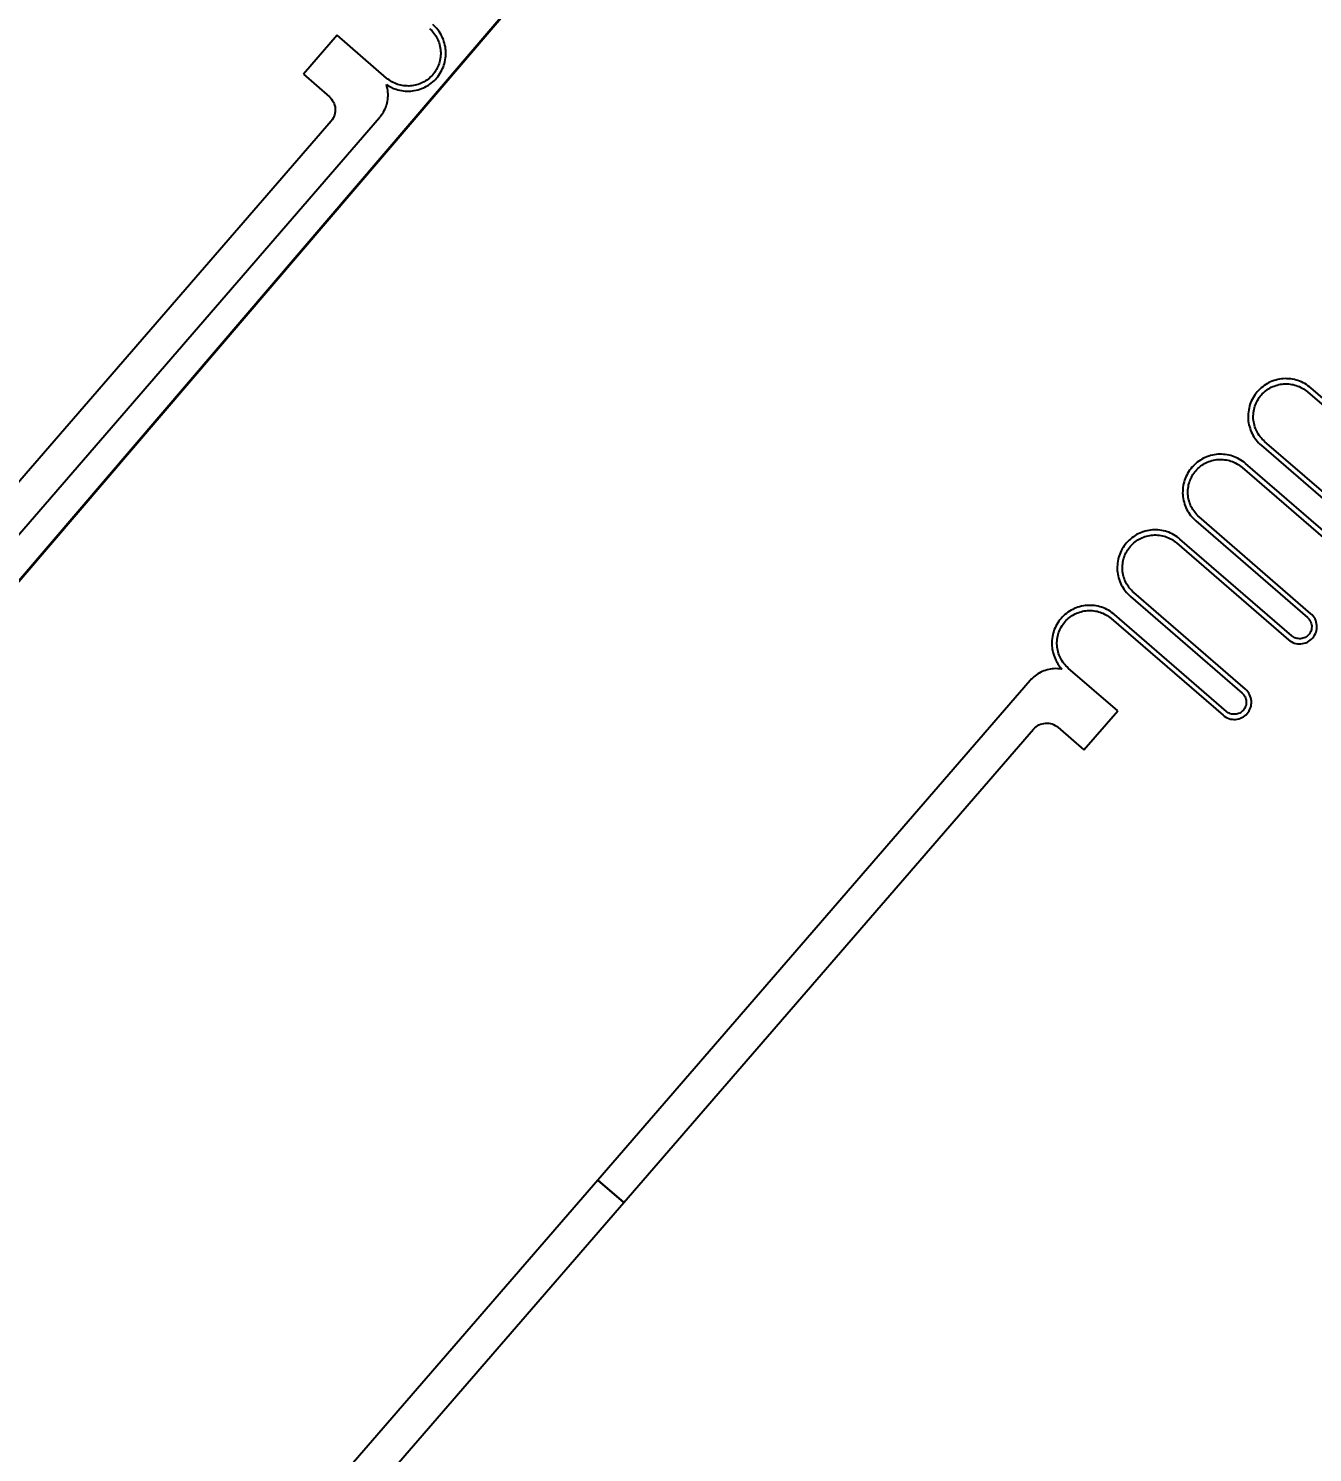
# Model space of a CAD drawing. Header units: millimetres. Extents: x -605 to 8012, y -2292 to 5879.
# Drawn here: x 4726.7 to 4913.3, y 2132.1 to 2339 of the extents above; entities that cross this region are included whole.
import ezdxf

# ---------------------------------------------------------------- set-up
doc = ezdxf.new("R2010")
doc.units = ezdxf.units.MM
doc.header["$LTSCALE"] = 5
doc.layers.get('0').update_dxf_attribs({"lineweight": 25})
doc.layers.add('Arestas Visíveis', color=7, linetype='Continuous', lineweight=35)
doc.layers.add('Dimensão', color=7, linetype='Continuous', lineweight=18, true_color=0x006400)
doc.styles.add('Texto_2_5_COTA - LNLS', font='SwissCLI.ttf')
doc.dimstyles.new('PADRAO-LNLS', dxfattribs={"dimscale": 5, "dimtxt": 2.5, "dimasz": 2.5, "dimexe": 1, "dimexo": 1, "dimgap": 0.25, "dimtad": 1, "dimdec": 1, "dimrnd": 1e-08, "dimzin": 0, "dimtxsty": 'Texto_2_5_COTA - LNLS', "dimcen": 0.09, "dimdle": 4, "dimclrd": 98, "dimclre": 98, "dimclrt": 1, "dimadec": 1, "dimazin": 0, "dimtfac": 0.6, "dimtdec": 3, "dimtmove": 0, "dimatfit": 3, "dimfxl": 1, "dimtolj": 1, "dimtzin": 0, "dimlwd": 15, "dimlwe": 15, "dimarcsym": 0})

# ---------------------------------------------------------------- blocks, each defined once
blk = doc.blocks.new('*D29')
at = {"layer": 'Defpoints', "color": 0, "linetype": 'Continuous', "transparency": 16777216}
for p in [(5101.32, 2083.83), (5040.88, 2036.1), (5098.36, 1963.31)]:
    blk.add_point(p, dxfattribs=at)
at = {"layer": 'Dimensão', "color": 98, "linetype": 'Continuous', "lineweight": 15, "transparency": 16777216}
for p, q in [((5093.57, 2093.64), (5085.82, 2103.45)), ((5044.8, 2039.2), (5105.24, 2086.93)), ((5102.28, 1966.41), (5162.72, 2014.14)), ((5166.54, 2001.23), (5174.29, 1991.42)), ((5376.08, 1735.87), (5174.29, 1991.42)), ((5830.08, 1735.87), (5376.08, 1735.87))]:
    blk.add_line(p, q, dxfattribs=at)
at = {"layer": 'Dimensão', "color": 98, "linetype": 'Continuous', "transparency": 16777216}
for points in [[(5095.2, 2094.93), (5091.93, 2092.35), (5101.32, 2083.83)], [(5168.18, 2002.52), (5164.91, 1999.94), (5158.8, 2011.04)]]:
    blk.add_solid(points, dxfattribs=at)
at = {"layer": 'Dimensão', "color": 1, "linetype": 'Continuous', "lineweight": 18, "transparency": 16777216, "insert": (5609.33, 1793.82), "char_height": 500, "attachment_point": 5, "style": 'Texto_2_5_COTA - LNLS'}
blk.add_mtext('\\A1;{\\H12.45;55,7 - (Centro Bloco Laminas e Centro Camara de Vacuo)}', dxfattribs=at)

msp = doc.modelspace()

# ---------------------------------------------------------------- linework, layer by layer
for p, q in [((4771.58257, 2338.01394), (4766.6743, 2332.34305)), ((4778.76261, 2331.79946), (4771.58257, 2338.01394)), ((4766.6743, 2332.34305), (4770.45489, 2329.07087)), ((4714.93603, 2253.46561), (4777.76186, 2326.0529)), ((4770.7091, 2325.54449), (4711.15544, 2256.73779)), ((4929.31186, 2272.70869), (4913.06433, 2286.77127)), ((4912.5735, 2286.20418), (4928.82103, 2272.1416)), ((4905.84995, 2278.43598), (4922.09748, 2264.3734)), ((4922.58831, 2264.94048), (4906.34078, 2279.00306)), ((4903.0686, 2275.22248), (4919.31613, 2261.1599)), ((4919.80696, 2261.72698), (4903.55943, 2275.78956)), ((4896.34505, 2267.45427), (4912.59258, 2253.39169)), ((4913.08341, 2253.95878), (4896.83588, 2268.02136)), ((4893.5637, 2264.24077), (4909.81123, 2250.17819)), ((4910.30206, 2250.74528), (4894.05453, 2264.80786)), ((4886.84015, 2256.47256), (4903.08768, 2242.40998)), ((4903.57851, 2242.97707), (4887.33098, 2257.03965)), ((4900.79716, 2239.76357), (4884.5437, 2253.83128)), ((4884.05287, 2253.26419), (4900.30633, 2239.19648)), ((4885.0002, 2239.84859), (4877.82015, 2246.06307)), ((4872.27654, 2244.24845), (4809.45071, 2171.66116)), ((4880.09193, 2234.17771), (4885.0002, 2239.84859)), ((4813.2313, 2168.38898), (4872.78495, 2237.19568)), ((4876.31134, 2237.44989), (4880.09193, 2234.17771)), ((4809.45071, 2171.66116), (4752.66579, 2106.05337)), ((4809.45071, 2171.66116), (4813.2313, 2168.38898)), ((4813.2313, 2168.38898), (4809.45071, 2171.66116)), ((4756.44638, 2102.78119), (4813.2313, 2168.38898))]:
    msp.add_line(p, q)
for points, knots in [([(4778.73594, 2330.87205), (4779.16922, 2330.5713), (4779.67438, 2330.3243), (4780.78681, 2329.95474), (4781.5968, 2329.85347), (4782.95376, 2329.95129), (4783.74085, 2330.16769), (4784.95709, 2330.77735), (4785.60145, 2331.27849), (4786.4918, 2332.30717), (4786.89533, 2333.01675), (4787.32425, 2334.30785), (4787.42552, 2335.11784), (4787.3277, 2336.47481), (4787.1113, 2337.26189), (4786.50164, 2338.47813), (4786.00051, 2339.12249), (4785.48616, 2339.56767)], [0.1745551819, 0.1745551819, 0.1745551819, 0.1745551819, 0.2040731471, 0.2040731471, 0.2448877788, 0.2448877788, 0.2857024048, 0.2857024048, 0.3265170254, 0.3265170254, 0.367331646, 0.367331646, 0.4081462719, 0.4081462719, 0.4489609036, 0.4489609036, 0.4897755393, 0.4897755393, 0.4897755393, 0.4897755393]), ([(4784.99533, 2339.00058), (4785.43969, 2338.61598), (4785.87264, 2338.0593), (4786.39934, 2337.00855), (4786.5863, 2336.32856), (4786.67081, 2335.15624), (4786.58331, 2334.45646), (4786.21276, 2333.34104), (4785.86414, 2332.72801), (4785.09493, 2331.8393), (4784.53825, 2331.40635), (4783.48751, 2330.87965), (4782.80752, 2330.69269), (4781.63519, 2330.60818), (4780.93542, 2330.69568), (4779.81999, 2331.06623), (4779.20697, 2331.41486), (4778.76261, 2331.79946)], [0.1410440705, 0.1410440705, 0.1410440705, 0.1410440705, 0.1763050948, 0.1763050948, 0.2115661156, 0.2115661156, 0.2468271314, 0.2468271314, 0.2820881428, 0.2820881428, 0.3173491542, 0.3173491542, 0.3526101701, 0.3526101701, 0.3878711909, 0.3878711909, 0.4231322152, 0.4231322152, 0.4231322152, 0.4231322152]), ([(4777.76186, 2326.0529), (4778.1657, 2326.51947), (4778.53175, 2327.16315), (4778.92083, 2328.33435), (4779.0127, 2329.06911), (4778.94107, 2330.06285), (4778.86332, 2330.48055), (4778.73594, 2330.87205)], [0.29619254812, 0.29619254812, 0.29619254812, 0.29619254812, 0.33321661023, 0.33321661023, 0.37024067677, 0.37024067677, 0.39299592187, 0.39299592187, 0.39299592187, 0.39299592187]), ([(4770.45489, 2329.07087), (4770.68818, 2328.86896), (4770.91548, 2328.5767), (4771.192, 2328.02506), (4771.29015, 2327.66806), (4771.33452, 2327.05259), (4771.28858, 2326.68521), (4771.09404, 2326.09961), (4770.91101, 2325.77778), (4770.7091, 2325.54449)], [0.07404813627, 0.07404813627, 0.07404813627, 0.07404813627, 0.09256017329, 0.09256017329, 0.11107220863, 0.11107220863, 0.12958424175, 0.12958424175, 0.14809627296, 0.14809627296, 0.14809627296, 0.14809627296]), ([(4913.06433, 2286.77127), (4912.54998, 2287.21645), (4911.84041, 2287.61998), (4910.5493, 2288.0489), (4909.73932, 2288.15017), (4908.38235, 2288.05235), (4907.59526, 2287.83595), (4906.37902, 2287.22629), (4905.73467, 2286.72516), (4904.84431, 2285.69647), (4904.44078, 2284.9869), (4904.01186, 2283.69579), (4903.91059, 2282.8858), (4904.00841, 2281.52884), (4904.22481, 2280.74175), (4904.83447, 2279.52551), (4905.33561, 2278.88115), (4905.84995, 2278.43598)], [0.1632585114, 0.1632585114, 0.1632585114, 0.1632585114, 0.2040731471, 0.2040731471, 0.2448877788, 0.2448877788, 0.2857024047, 0.2857024047, 0.3265170254, 0.3265170254, 0.367331646, 0.367331646, 0.4081462719, 0.4081462719, 0.4489609036, 0.4489609036, 0.4897755393, 0.4897755393, 0.4897755393, 0.4897755393]), ([(4906.34078, 2279.00306), (4905.89642, 2279.38766), (4905.46348, 2279.94435), (4904.93677, 2280.99509), (4904.74981, 2281.67508), (4904.6653, 2282.84741), (4904.7528, 2283.54718), (4905.12335, 2284.66261), (4905.47198, 2285.27563), (4906.24118, 2286.16434), (4906.79786, 2286.59729), (4907.84861, 2287.12399), (4908.5286, 2287.31095), (4909.70092, 2287.39546), (4910.40069, 2287.30796), (4911.51612, 2286.93741), (4912.12914, 2286.58879), (4912.5735, 2286.20418)], [0.1410440705, 0.1410440705, 0.1410440705, 0.1410440705, 0.1763050948, 0.1763050948, 0.2115661156, 0.2115661156, 0.2468271314, 0.2468271314, 0.2820881428, 0.2820881428, 0.3173491563, 0.3173491563, 0.3526101742, 0.3526101742, 0.3878711929, 0.3878711929, 0.4231322152, 0.4231322152, 0.4231322152, 0.4231322152]), ([(4903.55943, 2275.78956), (4903.04508, 2276.23474), (4902.33551, 2276.63827), (4901.0444, 2277.06719), (4900.23442, 2277.16846), (4898.87745, 2277.07065), (4898.09036, 2276.85424), (4896.87412, 2276.24458), (4896.22977, 2275.74345), (4895.33941, 2274.71476), (4894.93588, 2274.00519), (4894.50696, 2272.71408), (4894.40569, 2271.90409), (4894.50351, 2270.54713), (4894.71991, 2269.76004), (4895.32957, 2268.5438), (4895.83071, 2267.89944), (4896.34505, 2267.45427)], [0.1632585114, 0.1632585114, 0.1632585114, 0.1632585114, 0.2040731471, 0.2040731471, 0.2448877788, 0.2448877788, 0.2857024047, 0.2857024047, 0.3265170254, 0.3265170254, 0.367331646, 0.367331646, 0.4081462719, 0.4081462719, 0.4489609036, 0.4489609036, 0.4897755393, 0.4897755393, 0.4897755393, 0.4897755393]), ([(4896.83588, 2268.02136), (4896.39152, 2268.40596), (4895.95857, 2268.96264), (4895.43187, 2270.01339), (4895.24491, 2270.69337), (4895.1604, 2271.8657), (4895.2479, 2272.56547), (4895.61845, 2273.6809), (4895.96708, 2274.29392), (4896.73628, 2275.18263), (4897.29296, 2275.61558), (4898.34371, 2276.14229), (4899.0237, 2276.32924), (4900.19602, 2276.41375), (4900.89579, 2276.32626), (4902.01122, 2275.9557), (4902.62424, 2275.60708), (4903.0686, 2275.22248)], [0.1410440705, 0.1410440705, 0.1410440705, 0.1410440705, 0.1763050948, 0.1763050948, 0.2115661156, 0.2115661156, 0.2468271314, 0.2468271314, 0.2820881428, 0.2820881428, 0.3173491542, 0.3173491542, 0.3526101701, 0.3526101701, 0.3878711909, 0.3878711909, 0.4231322152, 0.4231322152, 0.4231322152, 0.4231322152]), ([(4894.05453, 2264.80786), (4893.54018, 2265.25303), (4892.83061, 2265.65657), (4891.5395, 2266.08548), (4890.72952, 2266.18676), (4889.37255, 2266.08894), (4888.58546, 2265.87254), (4887.36922, 2265.26287), (4886.72487, 2264.76174), (4885.83451, 2263.73305), (4885.43098, 2263.02348), (4885.00206, 2261.73237), (4884.90079, 2260.92239), (4884.99861, 2259.56542), (4885.21501, 2258.77833), (4885.82467, 2257.56209), (4886.32581, 2256.91773), (4886.84015, 2256.47256)], [0.1632585114, 0.1632585114, 0.1632585114, 0.1632585114, 0.2040731471, 0.2040731471, 0.2448877788, 0.2448877788, 0.2857024047, 0.2857024047, 0.3265170254, 0.3265170254, 0.3673316484, 0.3673316484, 0.4081462767, 0.4081462767, 0.448960906, 0.448960906, 0.4897755393, 0.4897755393, 0.4897755393, 0.4897755393]), ([(4887.33098, 2257.03965), (4886.88662, 2257.42425), (4886.45367, 2257.98093), (4885.92697, 2259.03168), (4885.74001, 2259.71166), (4885.6555, 2260.88399), (4885.743, 2261.58376), (4886.11355, 2262.69919), (4886.46218, 2263.31221), (4887.23138, 2264.20093), (4887.78806, 2264.63387), (4888.83881, 2265.16058), (4889.5188, 2265.34753), (4890.69112, 2265.43204), (4891.39089, 2265.34455), (4892.50632, 2264.97399), (4893.11934, 2264.62537), (4893.5637, 2264.24077)], [0.1410440705, 0.1410440705, 0.1410440705, 0.1410440705, 0.1763050948, 0.1763050948, 0.2115661156, 0.2115661156, 0.2468271314, 0.2468271314, 0.2820881428, 0.2820881428, 0.3173491563, 0.3173491563, 0.3526101742, 0.3526101742, 0.3878711929, 0.3878711929, 0.4231322152, 0.4231322152, 0.4231322152, 0.4231322152]), ([(4884.5437, 2253.83128), (4884.02936, 2254.27645), (4883.31978, 2254.67999), (4882.02868, 2255.1089), (4881.21869, 2255.21018), (4879.86172, 2255.11236), (4879.07464, 2254.89596), (4877.8584, 2254.28629), (4877.21404, 2253.78516), (4876.32369, 2252.75647), (4875.92016, 2252.0469), (4875.49124, 2250.75579), (4875.38996, 2249.94581), (4875.48778, 2248.58884), (4875.70419, 2247.80175), (4876.22948, 2246.75383), (4876.54637, 2246.28932), (4876.90616, 2245.90366)], [0.1632585114, 0.1632585114, 0.1632585114, 0.1632585114, 0.2040731471, 0.2040731471, 0.2448877788, 0.2448877788, 0.2857024048, 0.2857024048, 0.3265170254, 0.3265170254, 0.367331646, 0.367331646, 0.4081462719, 0.4081462719, 0.4489609036, 0.4489609036, 0.4784788689, 0.4784788689, 0.4784788689, 0.4784788689]), ([(4877.82015, 2246.06307), (4877.3758, 2246.44767), (4876.94285, 2247.00435), (4876.41614, 2248.0551), (4876.22919, 2248.73508), (4876.14468, 2249.90741), (4876.23217, 2250.60718), (4876.60273, 2251.72261), (4876.95135, 2252.33563), (4877.72055, 2253.22435), (4878.27724, 2253.65729), (4879.32798, 2254.184), (4880.00797, 2254.37095), (4881.1803, 2254.45546), (4881.88007, 2254.36797), (4882.99549, 2253.99741), (4883.60852, 2253.64879), (4884.05287, 2253.26419)], [0.1410440705, 0.1410440705, 0.1410440705, 0.1410440705, 0.1763050948, 0.1763050948, 0.2115661156, 0.2115661156, 0.2468271314, 0.2468271314, 0.2820881428, 0.2820881428, 0.3173491542, 0.3173491542, 0.3526101701, 0.3526101701, 0.3878711909, 0.3878711909, 0.4231322152, 0.4231322152, 0.4231322152, 0.4231322152]), ([(4909.81123, 2250.17819), (4910.04452, 2249.97627), (4910.36635, 2249.79324), (4910.95195, 2249.5987), (4911.31933, 2249.55277), (4911.9348, 2249.59714), (4912.2918, 2249.69529), (4912.84344, 2249.97181), (4913.1357, 2250.1991), (4913.33761, 2250.43239), (4913.53953, 2250.66568), (4913.72256, 2250.98752), (4913.9171, 2251.57312), (4913.96303, 2251.9405), (4913.91867, 2252.55597), (4913.82051, 2252.91296), (4913.54399, 2253.4646), (4913.3167, 2253.75686), (4913.08341, 2253.95878)], [0.2221444022, 0.2221444022, 0.2221444022, 0.2221444022, 0.2406564375, 0.2406564375, 0.2591684717, 0.2591684717, 0.2776805044, 0.2776805044, 0.2961925361, 0.2961925361, 0.2961925361, 0.3147045678, 0.3147045678, 0.3332166006, 0.3332166006, 0.3517286347, 0.3517286347, 0.37024067, 0.37024067, 0.37024067, 0.37024067]), ([(4912.59258, 2253.39169), (4912.75588, 2253.25035), (4912.91499, 2253.04577), (4913.10855, 2252.65962), (4913.17726, 2252.40972), (4913.20832, 2251.97889), (4913.17616, 2251.72173), (4913.03999, 2251.31181), (4912.91187, 2251.08652), (4912.77052, 2250.92322), (4912.62918, 2250.75992), (4912.4246, 2250.60081), (4912.03845, 2250.40725), (4911.78856, 2250.33854), (4911.35773, 2250.30748), (4911.10056, 2250.33964), (4910.69064, 2250.47581), (4910.46536, 2250.60393), (4910.30206, 2250.74528)], [0.1555010815, 0.1555010815, 0.1555010815, 0.1555010815, 0.1684595062, 0.1684595062, 0.1814179302, 0.1814179302, 0.1943763531, 0.1943763531, 0.2073347753, 0.2073347753, 0.2073347753, 0.2202931975, 0.2202931975, 0.2332516204, 0.2332516204, 0.2462100443, 0.2462100443, 0.259168469, 0.259168469, 0.259168469, 0.259168469]), ([(4876.90616, 2245.90366), (4876.50044, 2245.97357), (4876.07591, 2245.9906), (4875.08216, 2245.91896), (4874.36818, 2245.72266), (4873.26489, 2245.16962), (4872.68038, 2244.71503), (4872.27654, 2244.24845)], [0.19938917437, 0.19938917437, 0.19938917437, 0.19938917437, 0.22214441947, 0.22214441947, 0.25916848601, 0.25916848601, 0.29619254812, 0.29619254812, 0.29619254812, 0.29619254812]), ([(4900.30633, 2239.19648), (4900.53962, 2238.99456), (4900.86145, 2238.81154), (4901.44705, 2238.61699), (4901.81443, 2238.57106), (4902.4299, 2238.61543), (4902.7869, 2238.71358), (4903.33854, 2238.9901), (4903.6308, 2239.2174), (4903.83271, 2239.45068), (4904.03463, 2239.68397), (4904.21766, 2240.00581), (4904.4122, 2240.59141), (4904.45813, 2240.95879), (4904.41377, 2241.57426), (4904.31561, 2241.93125), (4904.03909, 2242.48289), (4903.8118, 2242.77515), (4903.57851, 2242.97707)], [0.2221444022, 0.2221444022, 0.2221444022, 0.2221444022, 0.2406564375, 0.2406564375, 0.2591684717, 0.2591684717, 0.2776805044, 0.2776805044, 0.2961925361, 0.2961925361, 0.2961925361, 0.3147045678, 0.3147045678, 0.3332166006, 0.3332166006, 0.3517286347, 0.3517286347, 0.37024067, 0.37024067, 0.37024067, 0.37024067]), ([(4903.08768, 2242.40998), (4903.25098, 2242.26864), (4903.41009, 2242.06406), (4903.60365, 2241.67791), (4903.67236, 2241.42801), (4903.70342, 2240.99718), (4903.67126, 2240.74002), (4903.53509, 2240.3301), (4903.40697, 2240.10481), (4903.26562, 2239.94151), (4903.12428, 2239.77821), (4902.9197, 2239.6191), (4902.53355, 2239.42554), (4902.28366, 2239.35683), (4901.85283, 2239.32577), (4901.59566, 2239.35793), (4901.18574, 2239.49411), (4900.96046, 2239.62223), (4900.79716, 2239.76357)], [0.1555010815, 0.1555010815, 0.1555010815, 0.1555010815, 0.1684595062, 0.1684595062, 0.1814179302, 0.1814179302, 0.1943763531, 0.1943763531, 0.2073347753, 0.2073347753, 0.2073347753, 0.2202931975, 0.2202931975, 0.2332516204, 0.2332516204, 0.2462100443, 0.2462100443, 0.259168469, 0.259168469, 0.259168469, 0.259168469]), ([(4872.78495, 2237.19568), (4872.98687, 2237.42897), (4873.27913, 2237.65627), (4873.83077, 2237.93279), (4874.18776, 2238.03094), (4874.80323, 2238.07531), (4875.17061, 2238.02937), (4875.75621, 2237.83483), (4876.07805, 2237.6518), (4876.31134, 2237.44989)], [0.14809627296, 0.14809627296, 0.14809627296, 0.14809627296, 0.16660830418, 0.16660830418, 0.1851203373, 0.1851203373, 0.20363237263, 0.20363237263, 0.22214440966, 0.22214440966, 0.22214440966, 0.22214440966])]:
    msp.add_open_spline(points, degree=3, knots=knots)
at = {"layer": 'Arestas Visíveis'}
msp.add_line((5023.03342, 2606.61274), (4510.7383, 2007.93088), dxfattribs=at)
for centre, radius, start, end in [((3576.25462, 3890.88959), 2228.83333, 297.42611141, 319.16634279), ((3576.25462, 3890.88959), 2250, 297.42208076, 319.17037344), ((3599.96778, 3871.61688), 2248.33333, 297.66259024, 318.92986399), ((3599.96778, 3871.61688), 2251.66667, 297.66653776, 318.92986396), ((3593.75942, 3879.47909), 2250, 298.05587878, 318.53657542), ((3598.97796, 3862.11296), 2250, 297.62429781, 318.96815639), ((3597.89094, 3874.24697), 2250, 298.05587878, 318.53657542), ((3692.37592, 3762.07755), 2248.33333, 297.54237181, 319.05008239), ((3692.37592, 3762.07755), 2251.66667, 297.54636423, 319.05008239), ((3679.23265, 3760.47913), 2250, 297.62429781, 318.96815639), ((3684.52643, 3753.77514), 2250, 298.05587878, 318.53657542), ((3688.65794, 3748.54303), 2250, 298.05587878, 318.53657542), ((3716.72615, 3712.9977), 2250, 297.10558844, 319.48686576), ((3716.72615, 3712.9977), 2252, 297.115655, 319.4767992), ((3716.72615, 3712.9977), 2252.16667, 297.11858765, 319.47386655), ((3716.72615, 3712.9977), 2253, 297.11858765, 319.47386655)]:
    msp.add_arc(centre, radius, start, end, dxfattribs=at)
for points, knots in [([(5378.09734, 2257.87544), (5288.53107, 2154.39295), (5189.4868, 2059.50953), (4975.02902, 1889.41887), (4860.08429, 1814.58345), (4738.92473, 1750.93516)], [-49.269709454, -49.269709454, -49.269709454, -49.269709454, -24.634854727, -24.634854727, 0, 0, 0, 0]), ([(4739.15726, 1750.49252), (4860.34441, 1814.1553), (4975.3153, 1889.00776), (5189.82191, 2059.13714), (5288.88873, 2154.04217), (5378.4754, 2257.54822)], [-49.280927338, -49.280927338, -49.280927338, -49.280927338, -24.640463669, -24.640463669, 0, 0, 0, 0]), ([(5429.29103, 2248.83177), (5383.5245, 2195.28997), (5334.45656, 2142.99257), (5230.01575, 2042.06942), (5174.617, 1993.46009), (5058.436, 1901.34909), (4997.64806, 1857.84239), (4873.00917, 1777.77357), (4809.25619, 1741.07839), (4743.88403, 1707.60322)], [0.054352905, 0.054352905, 0.054352905, 0.054352905, 12.731070002, 12.731070002, 25.462140004, 25.462140004, 38.193210006, 38.193210006, 50.642361876, 50.642361876, 50.642361876, 50.642361876]), ([(5406.07368, 2233.66133), (5314.99834, 2128.43531), (5214.28533, 2031.95324), (4996.21424, 1858.99681), (4879.33287, 1782.90052), (4756.13195, 1718.17986)], [-50.099831477, -50.099831477, -50.099831477, -50.099831477, -25.049915739, -25.049915739, 0, 0, 0, 0]), ([(4756.36448, 1717.73722), (4879.59299, 1782.47237), (4996.50053, 1858.5857), (5214.62044, 2031.58086), (5315.35601, 2128.08453), (5406.45174, 2233.33411)], [-50.11104936, -50.11104936, -50.11104936, -50.11104936, -25.05552468, -25.05552468, 0, 0, 0, 0])]:
    msp.add_open_spline(points, degree=3, knots=knots, dxfattribs=at)

# ---------------------------------------------------------------- dimensions: what is measured, and where the dimension line sits
at = {"layer": 'Dimensão', "color": 98, "linetype": 'Continuous', "lineweight": 18, "true_color": 0x006400}
dim = msp.add_linear_dim(base=(5101.31549, 2083.83002), p1=(5098.358, 1963.31148), p2=(5040.87693, 2036.10499), angle=308.2962271, text='{\\H12.45;<> - (Centro Bloco Laminas e Centro Camara de Vacuo)}', dimstyle='PADRAO-LNLS', override={"dimscale": 5, "dimtxt": 100, "dimgap": 10, "dimtih": 1, "dimtoh": 1, "dimdec": 1, "dimlfac": 0.6, "dimpost": '', "dimtol": 0, "dimlim": 0, "dimtp": 0, "dimtm": 0, "dimtdec": 3, "dimtofl": 0, "dimtmove": 1, "dimatfit": 2}, dxfattribs=at)
dim.commit()
dim.dimension.update_dxf_attribs({"geometry": '*D29', "text_midpoint": (5381.54912, 1735.87204), "dimtype": 160})

doc.saveas('drawing.dxf')
